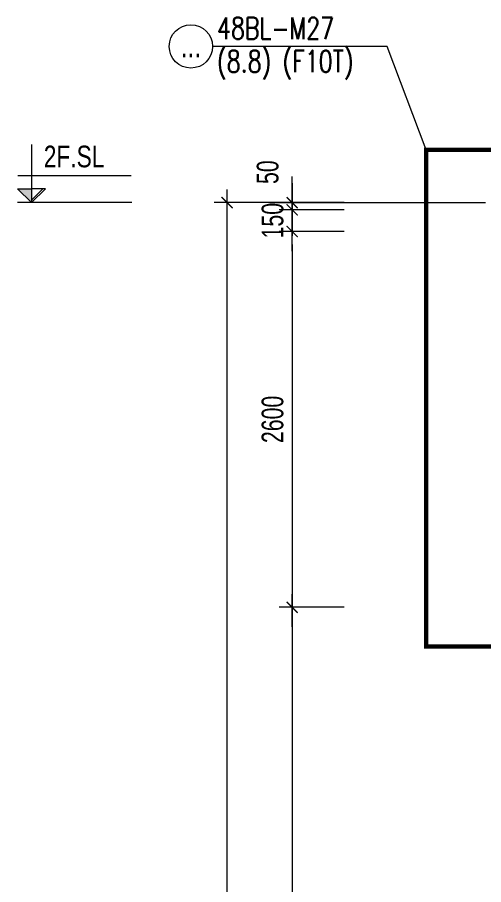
# Model space of a CAD drawing. Header units: millimetres. Extents: x 84463 to 294191, y -61495 to 44118.
# Drawn here: x 254111 to 257335, y 13826 to 19826 of the extents above; entities that cross this region are included whole.
import ezdxf
from ezdxf.enums import TextEntityAlignment as Align

# ---------------------------------------------------------------- set-up
doc = ezdxf.new("R2010")
doc.units = ezdxf.units.MM
doc.linetypes.add('CENTER2', pattern=[1.125, 0.75, -0.125, 0.125, -0.125])
doc.linetypes.add('HIDDEN2', pattern=[4.762499999999999, 3.175, -1.5875])
for name, color, linetype, lineweight in [('NDC_S-ANNO', 7, 'Continuous', 20), ('NDC_S-DIMS', 1, 'Continuous', 15), ('NDC_S-TEXT-SYMB', 7, 'Continuous', 20), ('NDC_S_ANNO', 7, 'Continuous', 20), ('NDC_S_AXIS', 5, 'CENTER2', 13), ('NDC_S_DIM', 1, 'Continuous', 15), ('NDC_S_TEXT SYMBOL', 7, 'Continuous', 20), ('NDC_S_VN TEXT', 7, 'Continuous', 20)]:
    doc.layers.add(name, color=color, linetype=linetype, lineweight=lineweight)
doc.styles.add('ARIAL', font='arial.ttf', dxfattribs={"width": 0.8})
doc.styles.add('NDC_ANNO', font='', dxfattribs={"width": 0.8})
doc.styles.add('NDC_DIM', font='', dxfattribs={"width": 0.75})
doc.styles.add('NDC_EN TXT', font='romans.shx', dxfattribs={"width": 0.8})
doc.styles.get('NDC_ANNO').set_extended_font_data('Dotum')
doc.styles.get('NDC_DIM').set_extended_font_data('Dotum')
doc.dimstyles.new('NDC_dim_50', dxfattribs={"dimscale": 50, "dimtxt": 2.5, "dimasz": 1.5, "dimexe": 1.5, "dimexo": 2.5, "dimgap": 1, "dimtad": 1, "dimdec": 0, "dimrnd": 0.001, "dimzin": 0, "dimdsep": 46, "dimtxsty": 'NDC_DIM', "dimblk": 'DIMMARK', "dimcen": 0, "dimdle": 1.2, "dimclrd": 256, "dimclre": 256, "dimclrt": 3, "dimadec": 0, "dimazin": 0, "dimtfac": 1, "dimtdec": 0, "dimtix": 1, "dimtofl": 0, "dimtmove": 2, "dimatfit": 3, "dimfxl": 6, "dimfxlon": 1, "dimtolj": 1, "dimtzin": 0, "dimlwd": -1, "dimlwe": -1, "dimarcsym": 0})
doc.dimstyles.new('NDC_dim_60', dxfattribs={"dimscale": 60, "dimtxt": 2.5, "dimasz": 1.5, "dimexe": 1.5, "dimexo": 2.5, "dimgap": 1, "dimtad": 1, "dimdec": 0, "dimrnd": 0.001, "dimzin": 0, "dimdsep": 46, "dimtxsty": 'NDC_DIM', "dimblk": 'DIMMARK', "dimcen": 0, "dimdle": 1.2, "dimclrd": 256, "dimclre": 256, "dimclrt": 3, "dimadec": 0, "dimazin": 0, "dimtfac": 1, "dimtdec": 0, "dimtix": 1, "dimtofl": 0, "dimtmove": 2, "dimatfit": 3, "dimfxl": 6, "dimfxlon": 1, "dimtolj": 1, "dimtzin": 0, "dimlwd": -1, "dimlwe": -1, "dimarcsym": 0})

# ---------------------------------------------------------------- blocks, each defined once
blk = doc.blocks.new('DIMMARK')
at = {"layer": 'NDC_S_DIM', "color": 1}
blk.add_line((-1.5, 0), (1, 0), dxfattribs=at)
at = {"layer": 'NDC_S_DIM', "color": 2, "const_width": 0.1}
blk.add_lwpolyline([(-0.4242640687119285, -0.4242640687119285), (0.4242640687119285, 0.4242640687119285)], dxfattribs=at)
blk = doc.blocks.new('*D134')
at = {"layer": 'Defpoints', "color": 0, "transparency": 16777216}
for p in [(256807.4541542855, 18544.81305650081), (256011.3180983618, 18494.81305650081), (256807.4541542855, 18494.81305650081)]:
    blk.add_point(p, dxfattribs=at)
at = {"layer": 'NDC_S_DIM', "transparency": 16777216}
for p, q in [((256011.3180983618, 18634.81305650081), (256011.3180983618, 18724.81305650081)), ((256371.3180983618, 18544.81305650081), (255921.3180983618, 18544.81305650081)), ((256371.3180983618, 18494.81305650081), (255921.3180983618, 18494.81305650081)), ((256011.3180983618, 18404.81305650081), (256011.3180983618, 18314.81305650081))]:
    blk.add_line(p, q, dxfattribs=at)
at = {"layer": 'NDC_S_DIM', "transparency": 16777216, "xscale": 90, "yscale": 90, "zscale": 90}
for p, rotation in [((256011.3180983618, 18544.81305650081), 270), ((256011.3180983618, 18494.81305650081), 90)]:
    blk.add_blockref('DIMMARK', p, dxfattribs=dict(at, rotation=rotation))
at = {"layer": 'NDC_S_DIM', "color": 3, "transparency": 16777216, "insert": (255842.4408934763, 18755.30825525033), "char_height": 150, "attachment_point": 5, "rotation": 90, "style": 'NDC_DIM'}
blk.add_mtext('\\A1;50', dxfattribs=at)
blk = doc.blocks.new('*D135')
at = {"layer": 'Defpoints', "color": 0, "transparency": 16777216}
for p in [(256807.4541542855, 18494.81305650081), (256011.3180983618, 18344.8130565008), (256807.4541542855, 18344.8130565008)]:
    blk.add_point(p, dxfattribs=at)
at = {"layer": 'NDC_S_DIM', "transparency": 16777216}
for p, q in [((256011.3180983618, 18584.81305650081), (256011.3180983618, 18674.81305650081)), ((256371.3180983618, 18494.81305650081), (255921.3180983618, 18494.81305650081)), ((256371.3180983618, 18344.8130565008), (255921.3180983618, 18344.8130565008)), ((256011.3180983618, 18254.8130565008), (256011.3180983618, 18164.8130565008))]:
    blk.add_line(p, q, dxfattribs=at)
at = {"layer": 'NDC_S_DIM', "transparency": 16777216, "xscale": 90, "yscale": 90, "zscale": 90}
for p, rotation in [((256011.3180983618, 18494.81305650081), 270), ((256011.3180983618, 18344.8130565008), 90)]:
    blk.add_blockref('DIMMARK', p, dxfattribs=dict(at, rotation=rotation))
at = {"layer": 'NDC_S_DIM', "color": 3, "transparency": 16777216, "insert": (255876.216334454, 18419.81305650073), "char_height": 150, "attachment_point": 5, "rotation": 90, "style": 'NDC_DIM'}
blk.add_mtext('\\A1;150', dxfattribs=at)
blk = doc.blocks.new('*D136')
at = {"layer": 'Defpoints', "color": 0, "transparency": 16777216}
for p in [(256807.4541542855, 18344.8130565008), (256011.318098362, 15744.8130565008), (256807.4541542855, 15744.8130565008)]:
    blk.add_point(p, dxfattribs=at)
at = {"layer": 'NDC_S_DIM', "transparency": 16777216}
for p, q in [((256371.318098362, 18344.8130565008), (255921.318098362, 18344.8130565008)), ((256011.318098362, 18254.8130565008), (256011.318098362, 15834.8130565008)), ((256371.318098362, 15744.8130565008), (255921.318098362, 15744.8130565008))]:
    blk.add_line(p, q, dxfattribs=at)
at = {"layer": 'NDC_S_DIM', "transparency": 16777216, "xscale": 90, "yscale": 90, "zscale": 90}
for p, rotation in [((256011.318098362, 18344.8130565008), 90), ((256011.318098362, 15744.8130565008), 270)]:
    blk.add_blockref('DIMMARK', p, dxfattribs=dict(at, rotation=rotation))
at = {"layer": 'NDC_S_DIM', "color": 3, "transparency": 16777216, "insert": (255876.2163344542, 17044.81305650072), "char_height": 150, "attachment_point": 5, "rotation": 90, "style": 'NDC_DIM'}
blk.add_mtext('\\A1;2600', dxfattribs=at)
blk = doc.blocks.new('*D137')
at = {"layer": 'Defpoints', "color": 0, "transparency": 16777216}
for p in [(256807.4541542855, 15744.8130565008), (256011.3180983623, 8544.813056500805), (256807.4541542855, 8544.813056500805)]:
    blk.add_point(p, dxfattribs=at)
at = {"layer": 'NDC_S_DIM', "transparency": 16777216}
for p, q in [((256371.3180983623, 15744.8130565008), (255921.3180983623, 15744.8130565008)), ((256011.3180983623, 15654.8130565008), (256011.3180983623, 8634.813056500805)), ((256371.3180983623, 8544.813056500805), (255921.3180983623, 8544.813056500805))]:
    blk.add_line(p, q, dxfattribs=at)
at = {"layer": 'NDC_S_DIM', "transparency": 16777216, "xscale": 90, "yscale": 90, "zscale": 90}
for p, rotation in [((256011.3180983623, 15744.8130565008), 90), ((256011.3180983623, 8544.813056500805), 270)]:
    blk.add_blockref('DIMMARK', p, dxfattribs=dict(at, rotation=rotation))
at = {"layer": 'NDC_S_DIM', "color": 3, "transparency": 16777216, "insert": (255876.2163344545, 12144.81305650073), "char_height": 150, "attachment_point": 5, "rotation": 90, "style": 'NDC_DIM'}
blk.add_mtext('\\A1;7200', dxfattribs=at)
blk = doc.blocks.new('*D138')
at = {"layer": 'Defpoints', "color": 0, "transparency": 16777216}
for p in [(255561.3180983623, 18544.81305650082), (256807.4541542855, 18544.81305650082), (256807.4541542855, 8544.813056500805)]:
    blk.add_point(p, dxfattribs=at)
at = {"layer": 'NDC_S_DIM', "transparency": 16777216}
for p, q in [((255921.3180983623, 18544.81305650082), (255471.3180983623, 18544.81305650082)), ((255561.3180983623, 8634.813056500805), (255561.3180983623, 18454.81305650082)), ((255921.3180983623, 8544.813056500805), (255471.3180983623, 8544.813056500805))]:
    blk.add_line(p, q, dxfattribs=at)
at = {"layer": 'NDC_S_DIM', "transparency": 16777216, "xscale": 90, "yscale": 90, "zscale": 90}
for p, rotation in [((255561.3180983623, 18544.81305650082), 90), ((255561.3180983623, 8544.813056500805), 270)]:
    blk.add_blockref('DIMMARK', p, dxfattribs=dict(at, rotation=rotation))
at = {"layer": 'NDC_S_DIM', "color": 3, "transparency": 16777216, "insert": (255426.2163344545, 13544.81305650074), "char_height": 150, "attachment_point": 5, "rotation": 90, "style": 'NDC_DIM'}
blk.add_mtext('\\A1;10000', dxfattribs=at)
blk = doc.blocks.new('kata_block_CT')
at = {"layer": 'NDC_S_ANNO'}
blk.add_hatch(color=3, dxfattribs=at).paths.add_polyline_path([(0, 1.596954857557648), (-1.612010908633238, 1.596954857557648), (0, 0)])
at = {"layer": 'NDC_S_ANNO', "ltscale": 50}
h = blk.add_hatch(dxfattribs=at)
h.set_pattern_fill('ANSI31', color=256, scale=1.406250541793835, style=0)
h.set_pattern_definition([(45.00000000000001, (0, 5.456968210637569e-12), (-3.157122508925224, 3.157122508925225), [])])
h.paths.add_polyline_path([(0, 1.596954857557648), (0, 0), (1.612010908924276, 1.596954857557648)])
for p, q in [((-1.592704896858777, 3.140833880479477), (11.46947077315417, 3.140833880479477)), ((11.56125648126181, 5.456968210637569e-12), (-1.63869572513795, 5.456968210637569e-12))]:
    blk.add_line(p, q, dxfattribs=at)
for points in [[(0, 6.69495074864426), (0, 0)], [(0, 0), (-1.612010908924276, 1.596954857557648), (0, 1.596954857557648)], [(0, 0), (1.612010908924276, 1.596954857557648), (0, 1.596954857557648)]]:
    blk.add_lwpolyline(points, dxfattribs=at)
at = {"layer": 'NDC_S_ANNO', "color": 8, "ltscale": 50}
blk.add_lwpolyline([(0, 0), (-1.612010908633238, 1.596954857557648), (0, 1.596954857557648)], dxfattribs=at)
at = {"layer": 'NDC_S_TEXT SYMBOL', "color": 3, "style": 'NDC_ANNO', "width": 0.8}
blk.add_attdef('CT', (1.409564409346785, 4.068271311703938), '', height=2.5, dxfattribs=at)
blk = doc.blocks.new('*U107')
blk.add_circle((-2.5, 0), 2.5)
at = {"layer": 'NDC_S_VN TEXT', "color": 3, "style": 'NDC_EN TXT', "width": 0.75}
for tag, p in [('DK1', (0.5, 0.8455043070534884)), ('KC1', (0.5, -2.972544307831413))]:
    blk.add_attdef(tag, p, '', height=2.5, dxfattribs=at)
at = {"layer": 'NDC_S_VN TEXT', "color": 7, "style": 'ARIAL', "width": 0.8}
blk.add_attdef('SH2', text='', height=2.5, dxfattribs=at).set_placement((-2.5, 0), align=Align.MIDDLE)

msp = doc.modelspace()

# ---------------------------------------------------------------- linework, layer by layer
at = {"layer": 'NDC_S-ANNO', "linetype": 'HIDDEN2', "ltscale": 80, "const_width": 29.99999999999999}
msp.add_lwpolyline([(259813.7776372301, 18910.6156371843), (256939.0557651155, 18910.6156371843), (256939.0557651155, 15473.7798479902), (259813.7776372301, 15473.7798479902)], close=True, dxfattribs=at)
at = {"layer": 'NDC_S_AXIS', "ltscale": 2000}
msp.add_line((255848.095262718, 18544.8130565008), (291218.8064140688, 18544.8130565008), dxfattribs=at)

# ---------------------------------------------------------------- block references
at = {"layer": 'NDC_S-ANNO'}
ref = msp.add_blockref('kata_block_CT', (254209.4699756782, 18544.81305745443), dxfattribs=dict(at, xscale=60, yscale=60, zscale=60))
ref.add_attrib('CT', '2F.SL', (254294.0438402336, 18788.90933621725), dxfattribs={"layer": 'NDC_S-TEXT-SYMB', "color": 3, "height": 150, "style": 'NDC_ANNO', "width": 0.8})
at = {"layer": 'NDC_S-DIMS', "xscale": 60, "yscale": 60, "zscale": 60}
msp.add_blockref('*U107', (255461.5384457726, 19625.76624700672), dxfattribs=at).add_auto_attribs({'SH2': '...', 'DK1': '48BL-M27', 'KC1': '(8.8) (F10T)'})

# ---------------------------------------------------------------- dimensions: what is measured, and where the dimension line sits
at = {"layer": 'NDC_S_DIM'}
dim = msp.add_linear_dim(base=(256011.3180983618, 18494.81305650081), p1=(256807.4541542854, 18544.8130565008), p2=(256807.4541542854, 18494.8130565008), angle=90, dimstyle='NDC_dim_60', dxfattribs=at)
dim.commit()
dim.dimension.update_dxf_attribs({"geometry": '*D134', "text_midpoint": (255842.4408934763, 18755.30825525033), "dimtype": 160})
for base, p1, p2, picture, middle in [((256011.3180983618, 18344.8130565008), (256807.4541542854, 18494.8130565008), (256807.4541542854, 18344.81305650079), '*D135', (255876.216334454, 18419.81305650073)), ((255561.3180983623, 18544.81305650082), (256807.4541542853, 8544.813056500801), (256807.4541542853, 18544.81305650081), '*D138', (255426.2163344545, 13544.81305650074)), ((256011.318098362, 15744.8130565008), (256807.4541542854, 18344.81305650079), (256807.4541542854, 15744.81305650079), '*D136', (255876.2163344542, 17044.81305650072)), ((256011.3180983623, 8544.813056500805), (256807.4541542853, 15744.81305650079), (256807.4541542853, 8544.813056500801), '*D137', (255876.2163344545, 12144.81305650073))]:
    dim = msp.add_linear_dim(base=base, p1=p1, p2=p2, angle=90, dimstyle='NDC_dim_60', dxfattribs=at)
    dim.commit()
    dim.dimension.update_dxf_attribs({"geometry": picture, "text_midpoint": middle})

# ---------------------------------------------------------------- leaders
at = {"layer": 'NDC_S-DIMS', "linetype": 'Continuous'}
msp.add_leader([(256939.0557651155, 18910.6156371843), (256667.3559148151, 19625.76624700672), (255461.5384457726, 19625.76624700672)], dimstyle='NDC_dim_50', override={"dimldrblk": 'DotSmall'}, dxfattribs=at)

doc.saveas('drawing.dxf')
